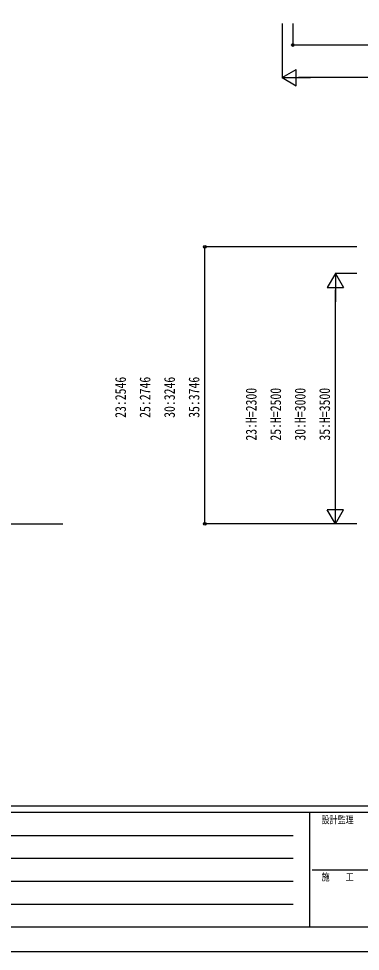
# Model space of a CAD drawing. Units: millimetres, scale not verified. Extents: x -12615 to 12615, y -8910 to 8910.
# Drawn here: x -6587 to -3449, y -8910 to -340 of the extents above; entities that cross this region are included whole.
import ezdxf
from ezdxf.enums import TextEntityAlignment as Align

# ---------------------------------------------------------------- set-up
doc = ezdxf.new("R2010")
doc.units = ezdxf.units.MM
doc.header["$LTSCALE"] = 40
for name, color, linetype in [('0-5_YKK_A1', 4, 'Continuous'), ('0-6_YKK_D', 6, 'Continuous'), ('0-7_YKK_ZWAK', 7, 'Continuous')]:
    doc.layers.add(name, color=color, linetype=linetype)
doc.styles.add('ＭＳ ゴシック', font='')
doc.styles.get('ＭＳ ゴシック').set_extended_font_data('MS Gothic')

msp = doc.modelspace()

# ---------------------------------------------------------------- linework, layer by layer
at = {"layer": '0-5_YKK_A1'}
msp.add_line((-6951, -4982.18), (-6181, -4982.18), dxfattribs=at)
at = {"layer": '0-6_YKK_D'}
for p, q in [((-4167.36, -385.82), (-4167.36, -883.36)), ((-4068.86, -385.82), (-4068.86, -583.36)), ((-4068.86, -582.36), (-1195.86, -582.36)), ((-4167.36, -882.36), (-4037.46, -807.36)), ((-4037.46, -957.36), (-4037.46, -807.36)), ((-4167.36, -882.36), (-4037.46, -957.36)), ((-4167.36, -882.36), (-3907.55, -882.36)), ((-1247.36, -882.36), (-4017.36, -882.36)), ((-3481.86, -2436.24), (-4878.82, -2436.24)), ((-4877.82, -4982.18), (-4877.82, -2436.24)), ((-3677.82, -2682.18), (-3752.82, -2812.09)), ((-3481.86, -2682.18), (-3678.82, -2682.18)), ((-3677.82, -2682.18), (-3602.82, -2812.09)), ((-3677.82, -2682.18), (-3677.82, -2941.99)), ((-3752.82, -2812.09), (-3602.82, -2812.09)), ((-3677.82, -4832.18), (-3677.82, -2832.18)), ((-3677.82, -4982.18), (-3677.82, -4722.38)), ((-3677.82, -4982.18), (-3752.82, -4852.28)), ((-3602.82, -4852.28), (-3752.82, -4852.28)), ((-3677.82, -4982.18), (-3602.82, -4852.28)), ((-3481.86, -4982.18), (-4878.82, -4982.18)), ((-3481.86, -4982.18), (-3678.82, -4982.18))]:
    msp.add_line(p, q, dxfattribs=at)
for centre in [(-4068.86, -582.36), (-4877.82, -2436.24), (-4877.82, -4982.18)]:
    msp.add_circle(centre, 12.75, dxfattribs=at)
at = {"layer": '0-7_YKK_ZWAK'}
for p, q in [((11685.06, -7575), (-11714.94, -7575)), ((-3914.94, -7635), (-11714.94, -7635)), ((-3914.94, -7635), (-3914.94, -8685)), ((-14.94, -7635), (-3914.94, -7635)), ((-11587.44, -7845), (-4064.94, -7845)), ((-11587.44, -8055), (-4064.94, -8055)), ((-3892.44, -8160), (-14.94, -8160)), ((-11587.44, -8265), (-4064.94, -8265)), ((-11587.44, -8475), (-4064.94, -8475)), ((-11714.94, -8685), (-3914.94, -8685)), ((-3914.94, -8685), (-14.94, -8685))]:
    msp.add_line(p, q, dxfattribs=at)
msp.add_lwpolyline([(-12615, -8910), (12615, -8910), (12615, 8910), (-12615, 8910)], close=True, dxfattribs=at)

# ---------------------------------------------------------------- texts
at = {"layer": '0-6_YKK_D', "style": 'ＭＳ ゴシック', "width": 0.8}
for s, p in [('23:2546', (-5572.82, -4008.01)), ('25:2746', (-5347.82, -4008.01)), ('30:3246', (-5122.82, -4008.01)), ('35:3746', (-4897.82, -4008.01)), ('23:H=2300', (-4372.82, -4217.38)), ('25:H=2500', (-4147.82, -4217.38)), ('30:H=3000', (-3922.82, -4217.38)), ('35:H=3500', (-3697.82, -4217.38))]:
    msp.add_text(s, height=98.97, rotation=90, dxfattribs=at).set_placement(p, align=Align.BOTTOM_LEFT)
at = {"layer": '0-7_YKK_ZWAK', "style": 'ＭＳ ゴシック', "width": 0.8}
for s, p in [('設計監理', (-3804.94, -7755)), ('施\u3000\u3000工', (-3804.94, -8280))]:
    msp.add_text(s, height=65.98, dxfattribs=at).set_placement(p, align=Align.BOTTOM_LEFT)

doc.saveas('drawing.dxf')
